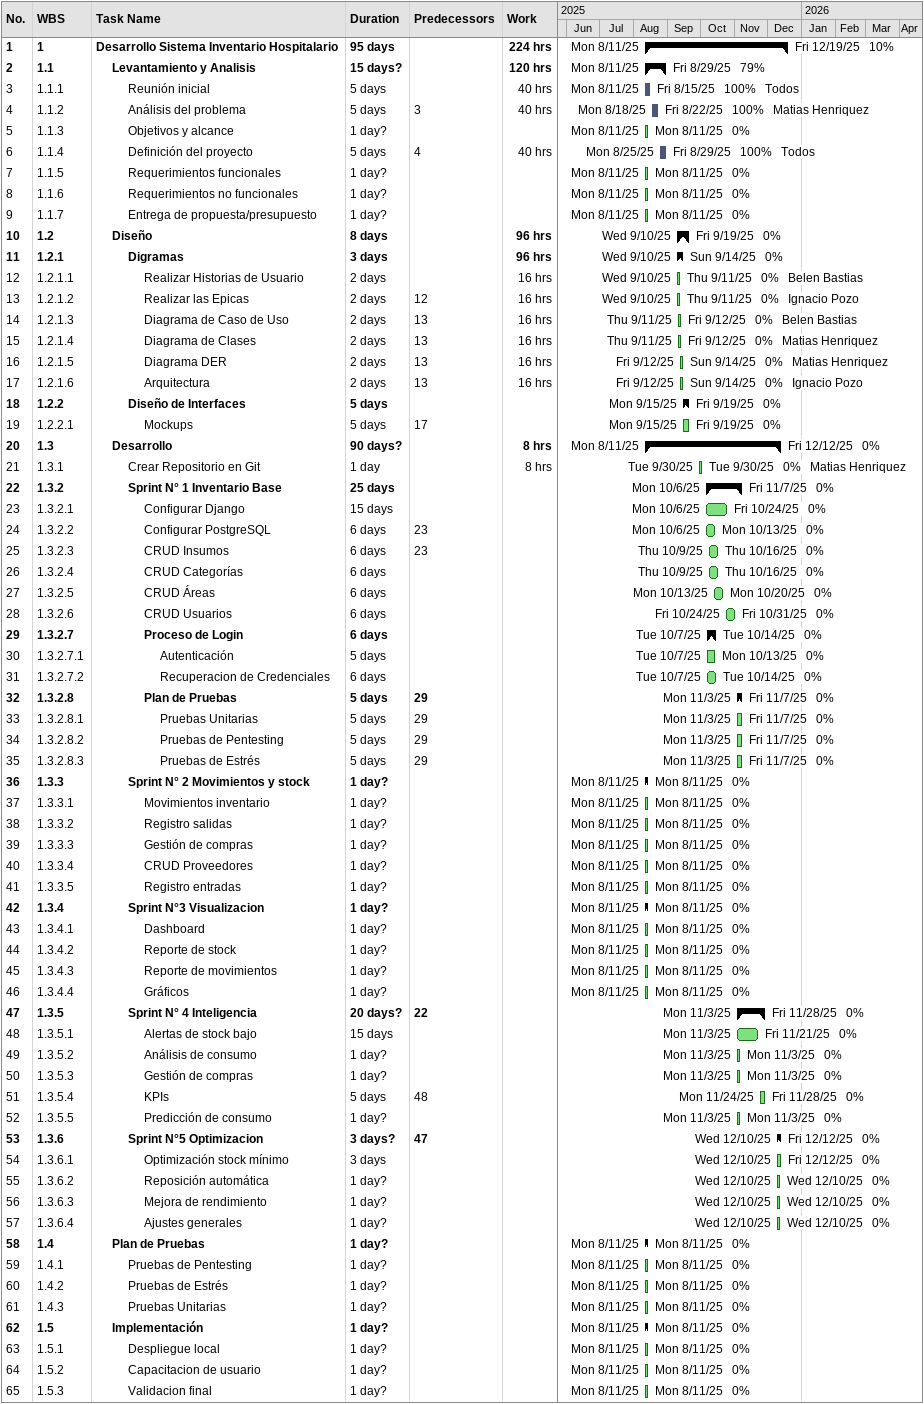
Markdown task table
| ID | WBS | Task | Duration | Start | Finish | Predecessors | Resources | % complete | Work (h) |
|---|---|---|---|---|---|---|---|---|---|
| 1 | 1 | **Desarrollo Sistema Inventario Hospitalario** | 95d | 2025-08-11 | 2025-12-19 |  |  | 10 | 224 |
| 2 | 1.1 | **Levantamiento y Analisis** | 15d? | 2025-08-11 | 2025-08-29 |  |  | 79 | 120 |
| 3 | 1.1.1 | Reunión inicial | 5d | 2025-08-11 | 2025-08-15 |  | Todos | 100 | 40 |
| 4 | 1.1.2 | Análisis del problema | 5d | 2025-08-18 | 2025-08-22 | 3 | Matias Henriquez | 100 | 40 |
| 5 | 1.1.3 | Objetivos y alcance | 1d? | 2025-08-11 | 2025-08-11 |  |  | 0 |  |
| 6 | 1.1.4 | Definición del proyecto | 5d | 2025-08-25 | 2025-08-29 | 4 | Todos | 100 | 40 |
| 7 | 1.1.5 | Requerimientos funcionales | 1d? | 2025-08-11 | 2025-08-11 |  |  | 0 |  |
| 8 | 1.1.6 | Requerimientos no funcionales | 1d? | 2025-08-11 | 2025-08-11 |  |  | 0 |  |
| 9 | 1.1.7 | Entrega de propuesta/presupuesto | 1d? | 2025-08-11 | 2025-08-11 |  |  | 0 |  |
| 10 | 1.2 | **Diseño** | 8d | 2025-09-10 | 2025-09-19 |  |  | 0 | 96 |
| 11 | 1.2.1 | **Digramas** | 3d | 2025-09-10 | 2025-09-14 |  |  | 0 | 96 |
| 12 | 1.2.1.1 | Realizar Historias de Usuario | 2d | 2025-09-10 | 2025-09-11 |  | Belen Bastias | 0 | 16 |
| 13 | 1.2.1.2 | Realizar las Epicas | 2d | 2025-09-10 | 2025-09-11 | 12 | Ignacio Pozo | 0 | 16 |
| 14 | 1.2.1.3 | Diagrama de Caso de Uso | 2d | 2025-09-11 | 2025-09-12 | 13 | Belen Bastias | 0 | 16 |
| 15 | 1.2.1.4 | Diagrama de Clases | 2d | 2025-09-11 | 2025-09-12 | 13 | Matias Henriquez | 0 | 16 |
| 16 | 1.2.1.5 | Diagrama DER | 2d | 2025-09-12 | 2025-09-14 | 13 | Matias Henriquez | 0 | 16 |
| 17 | 1.2.1.6 | Arquitectura | 2d | 2025-09-12 | 2025-09-14 | 13 | Ignacio Pozo | 0 | 16 |
| 18 | 1.2.2 | **Diseño de Interfaces** | 5d | 2025-09-15 | 2025-09-19 |  |  | 0 |  |
| 19 | 1.2.2.1 | Mockups | 5d | 2025-09-15 | 2025-09-19 | 17 |  | 0 |  |
| 20 | 1.3 | **Desarrollo** | 90d? | 2025-08-11 | 2025-12-12 |  |  | 0 | 8 |
| 21 | 1.3.1 | Crear Repositorio en Git | 1d | 2025-09-30 | 2025-09-30 |  | Matias Henriquez | 0 | 8 |
| 22 | 1.3.2 | **Sprint N° 1 Inventario Base** | 25d | 2025-10-06 | 2025-11-07 |  |  | 0 |  |
| 23 | 1.3.2.1 | Configurar Django | 15d | 2025-10-06 | 2025-10-24 |  |  | 0 |  |
| 24 | 1.3.2.2 | Configurar PostgreSQL | 6d | 2025-10-06 | 2025-10-13 | 23 |  | 0 |  |
| 25 | 1.3.2.3 | CRUD Insumos | 6d | 2025-10-09 | 2025-10-16 | 23 |  | 0 |  |
| 26 | 1.3.2.4 | CRUD Categorías | 6d | 2025-10-09 | 2025-10-16 |  |  | 0 |  |
| 27 | 1.3.2.5 | CRUD Áreas | 6d | 2025-10-13 | 2025-10-20 |  |  | 0 |  |
| 28 | 1.3.2.6 | CRUD Usuarios | 6d | 2025-10-24 | 2025-10-31 |  |  | 0 |  |
| 29 | 1.3.2.7 | **Proceso de Login** | 6d | 2025-10-07 | 2025-10-14 |  |  | 0 |  |
| 30 | 1.3.2.7.1 | Autenticación | 5d | 2025-10-07 | 2025-10-13 |  |  | 0 |  |
| 31 | 1.3.2.7.2 | Recuperacion de Credenciales | 6d | 2025-10-07 | 2025-10-14 |  |  | 0 |  |
| 32 | 1.3.2.8 | **Plan de Pruebas** | 5d | 2025-11-03 | 2025-11-07 | 29 |  | 0 |  |
| 33 | 1.3.2.8.1 | Pruebas Unitarias | 5d | 2025-11-03 | 2025-11-07 | 29 |  | 0 |  |
| 34 | 1.3.2.8.2 | Pruebas de Pentesting | 5d | 2025-11-03 | 2025-11-07 | 29 |  | 0 |  |
| 35 | 1.3.2.8.3 | Pruebas de Estrés | 5d | 2025-11-03 | 2025-11-07 | 29 |  | 0 |  |
| 36 | 1.3.3 | **Sprint N° 2 Movimientos y stock** | 1d? | 2025-08-11 | 2025-08-11 |  |  | 0 |  |
| 37 | 1.3.3.1 | Movimientos inventario | 1d? | 2025-08-11 | 2025-08-11 |  |  | 0 |  |
| 38 | 1.3.3.2 | Registro salidas | 1d? | 2025-08-11 | 2025-08-11 |  |  | 0 |  |
| 39 | 1.3.3.3 | Gestión de compras | 1d? | 2025-08-11 | 2025-08-11 |  |  | 0 |  |
| 40 | 1.3.3.4 | CRUD Proveedores | 1d? | 2025-08-11 | 2025-08-11 |  |  | 0 |  |
| 41 | 1.3.3.5 | Registro entradas | 1d? | 2025-08-11 | 2025-08-11 |  |  | 0 |  |
| 42 | 1.3.4 | **Sprint N°3 Visualizacion** | 1d? | 2025-08-11 | 2025-08-11 |  |  | 0 |  |
| 43 | 1.3.4.1 | Dashboard | 1d? | 2025-08-11 | 2025-08-11 |  |  | 0 |  |
| 44 | 1.3.4.2 | Reporte de stock | 1d? | 2025-08-11 | 2025-08-11 |  |  | 0 |  |
| 45 | 1.3.4.3 | Reporte de movimientos | 1d? | 2025-08-11 | 2025-08-11 |  |  | 0 |  |
| 46 | 1.3.4.4 | Gráficos | 1d? | 2025-08-11 | 2025-08-11 |  |  | 0 |  |
| 47 | 1.3.5 | **Sprint N° 4 Inteligencia** | 20d? | 2025-11-03 | 2025-11-28 | 22 |  | 0 |  |
| 48 | 1.3.5.1 | Alertas de stock bajo | 15d | 2025-11-03 | 2025-11-21 |  |  | 0 |  |
| 49 | 1.3.5.2 | Análisis de consumo | 1d? | 2025-11-03 | 2025-11-03 |  |  | 0 |  |
| 50 | 1.3.5.3 | Gestión de compras | 1d? | 2025-11-03 | 2025-11-03 |  |  | 0 |  |
| 51 | 1.3.5.4 | KPIs | 5d | 2025-11-24 | 2025-11-28 | 48 |  | 0 |  |
| 52 | 1.3.5.5 | Predicción de consumo | 1d? | 2025-11-03 | 2025-11-03 |  |  | 0 |  |
| 53 | 1.3.6 | **Sprint N°5 Optimizacion** | 3d? | 2025-12-10 | 2025-12-12 | 47 |  | 0 |  |
| 54 | 1.3.6.1 | Optimización stock mínimo | 3d | 2025-12-10 | 2025-12-12 |  |  | 0 |  |
| 55 | 1.3.6.2 | Reposición automática | 1d? | 2025-12-10 | 2025-12-10 |  |  | 0 |  |
| 56 | 1.3.6.3 | Mejora de rendimiento | 1d? | 2025-12-10 | 2025-12-10 |  |  | 0 |  |
| 57 | 1.3.6.4 | Ajustes generales | 1d? | 2025-12-10 | 2025-12-10 |  |  | 0 |  |
| 58 | 1.4 | **Plan de Pruebas** | 1d? | 2025-08-11 | 2025-08-11 |  |  | 0 |  |
| 59 | 1.4.1 | Pruebas de Pentesting | 1d? | 2025-08-11 | 2025-08-11 |  |  | 0 |  |
| 60 | 1.4.2 | Pruebas de Estrés | 1d? | 2025-08-11 | 2025-08-11 |  |  | 0 |  |
| 61 | 1.4.3 | Pruebas Unitarias | 1d? | 2025-08-11 | 2025-08-11 |  |  | 0 |  |
| 62 | 1.5 | **Implementación** | 1d? | 2025-08-11 | 2025-08-11 |  |  | 0 |  |
| 63 | 1.5.1 | Despliegue local | 1d? | 2025-08-11 | 2025-08-11 |  |  | 0 |  |
| 64 | 1.5.2 | Capacitacion de usuario | 1d? | 2025-08-11 | 2025-08-11 |  |  | 0 |  |
| 65 | 1.5.3 | Validacion final | 1d? | 2025-08-11 | 2025-08-11 |  |  | 0 |  |
